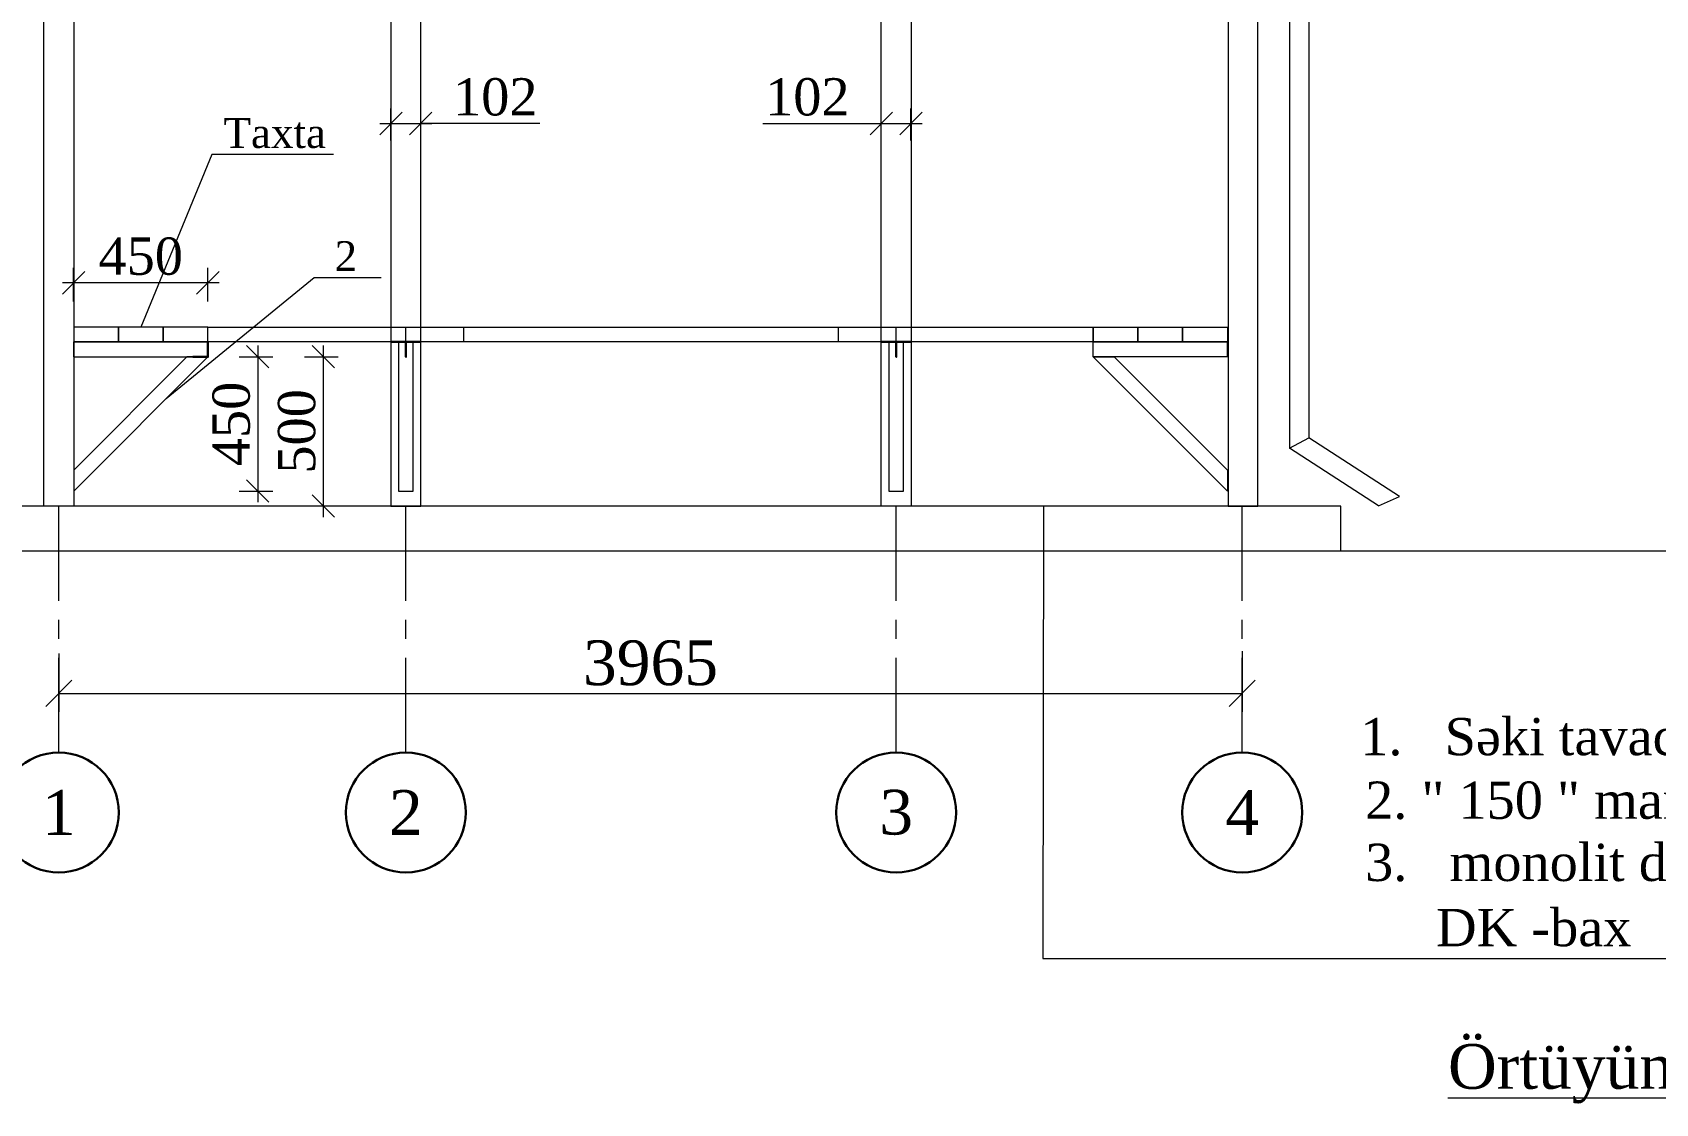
# Model space of a CAD drawing. Header units: millimetres. Extents: x 873544 to 1143527, y -837564 to -766512.
# Drawn here: x 943184 to 954070, y -781248 to -774068 of the extents above; entities that cross this region are included whole.
import ezdxf

# ---------------------------------------------------------------- set-up
doc = ezdxf.new("R2010")
doc.units = ezdxf.units.MM
doc.linetypes.add('CENTER', pattern=[50.8, 31.75, -6.35, 6.35, -6.35])
for name, color, linetype, lineweight in [('Him oxu', 7, 'CENTER', 13), ('Him oxunun dairəsi', 240, 'Continuous', 30), ('Him oxunun yazisi', 7, 'Continuous', 5), ('Qeyd xətti', 7, 'Continuous', 9), ('Talvar sutun', 1, 'Continuous', 9), ('Xarici razm.', 10, 'Continuous', 9), ('Xarici razm.-1', 7, 'Continuous', 9), ('YAZI', 7, 'Continuous', 15), ('Yazı -1', 7, 'Continuous', 15), ('Yazı-2', 7, 'Continuous', 15)]:
    doc.layers.add(name, color=color, linetype=linetype, lineweight=lineweight)
doc.styles.add('Segoe UI Light-07', font='segoeuil_0.ttf', dxfattribs={"width": 0.65})
doc.styles.add('Times New  Roman', font='times.ttf')
doc.styles.add('Times New Roman', font='times.ttf', dxfattribs={"height": 300})
doc.dimstyles.new('Aec_Arch_M', dxfattribs={"dimscale": 100, "dimtxt": 2, "dimasz": 1.75, "dimexe": 1.25, "dimexo": 0, "dimgap": 0.5, "dimtad": 1, "dimdec": 0, "dimdsep": 46, "dimtxsty": 'Segoe UI Light-07', "dimblk": 'OBLIQUE', "dimcen": 2.5, "dimclrd": 256, "dimclre": 256, "dimclrt": 256, "dimadec": 0, "dimazin": 0, "dimtfac": 1, "dimtdec": 0, "dimtmove": 0, "dimatfit": 3, "dimldrblk": 'ARCHTICK', "dimfxl": 1, "dimlwd": -1, "dimlwe": -1, "dimarcsym": 0})

# ---------------------------------------------------------------- blocks, each defined once
blk = doc.blocks.new('_Oblique')
at = {"color": 0, "linetype": 'ByBlock', "lineweight": -2}
blk.add_line((-0.5, -0.5), (0.5, 0.5), dxfattribs=at)
blk = doc.blocks.new('*D256')
at = {"layer": 'Defpoints', "color": 0, "transparency": 16777216}
for p in [(943360, -778230), (951298, -778215), (951298, -778498)]:
    blk.add_point(p, dxfattribs=at)
at = {"layer": 'Xarici razm.', "transparency": 16777216}
for p, q in [((943360, -778230), (943360, -778623)), ((951298, -778215), (951298, -778623)), ((943360, -778498), (951298, -778498))]:
    blk.add_line(p, q, dxfattribs=at)
at = {"layer": 'Xarici razm.', "transparency": 16777216, "xscale": 175, "yscale": 175, "zscale": 175, "rotation": 180}
blk.add_blockref('_Oblique', (943360, -778498), dxfattribs=at)
at = {"layer": 'Xarici razm.', "transparency": 16777216, "xscale": 175, "yscale": 175, "zscale": 175}
blk.add_blockref('_Oblique', (951298, -778498), dxfattribs=at)
at = {"layer": 'Xarici razm.', "color": 10, "transparency": 16777216, "insert": (947329, -778295), "char_height": 300, "attachment_point": 5, "style": 'Times New  Roman'}
blk.add_mtext('3965', dxfattribs=at)
blk = doc.blocks.new('_ArchTick')
at = {"color": 0, "linetype": 'ByBlock', "const_width": 0.15}
blk.add_lwpolyline([(-0.5, -0.5), (0.5, 0.5)], dxfattribs=at)
blk = doc.blocks.new('*D258')
at = {"layer": 'Defpoints', "color": 0, "transparency": 16777216}
for p in [(945788, -774678), (945588, -774791), (945788, -774791)]:
    blk.add_point(p, dxfattribs=at)
at = {"layer": 'Xarici razm.-1', "transparency": 16777216}
for p, q in [((945588, -774791), (945588, -774578)), ((945788, -774791), (945788, -774578)), ((945513, -774678), (945863, -774678)), ((946586, -774678), (945788, -774678))]:
    blk.add_line(p, q, dxfattribs=at)
at = {"layer": 'Xarici razm.-1', "transparency": 16777216, "xscale": 150, "yscale": 150, "zscale": 150, "rotation": 180}
blk.add_blockref('_Oblique', (945588, -774678), dxfattribs=at)
at = {"layer": 'Xarici razm.-1', "transparency": 16777216, "xscale": 150, "yscale": 150, "zscale": 150}
blk.add_blockref('_Oblique', (945788, -774678), dxfattribs=at)
at = {"layer": 'Xarici razm.-1', "transparency": 16777216, "insert": (946288, -774501), "char_height": 250, "attachment_point": 5, "style": 'Times New  Roman'}
blk.add_mtext('102', dxfattribs=at)
blk = doc.blocks.new('*D302')
at = {"layer": 'Defpoints', "color": 0, "transparency": 16777216}
for p in [(949076, -774678), (948877, -774791), (949076, -774791)]:
    blk.add_point(p, dxfattribs=at)
at = {"layer": 'Xarici razm.-1', "transparency": 16777216}
for p, q in [((948877, -774791), (948877, -774578)), ((949076, -774791), (949076, -774578)), ((948083, -774678), (948877, -774678)), ((948802, -774678), (949151, -774678))]:
    blk.add_line(p, q, dxfattribs=at)
at = {"layer": 'Xarici razm.-1', "transparency": 16777216, "xscale": 150, "yscale": 150, "zscale": 150, "rotation": 180}
blk.add_blockref('_Oblique', (948877, -774678), dxfattribs=at)
at = {"layer": 'Xarici razm.-1', "transparency": 16777216, "xscale": 150, "yscale": 150, "zscale": 150}
blk.add_blockref('_Oblique', (949076, -774678), dxfattribs=at)
at = {"layer": 'Xarici razm.-1', "transparency": 16777216, "insert": (948381, -774501), "char_height": 250, "attachment_point": 5, "style": 'Times New  Roman'}
blk.add_mtext('102', dxfattribs=at)
blk = doc.blocks.new('*D342')
at = {"layer": 'Defpoints', "color": 0, "transparency": 16777216}
for p in [(945009, -776242), (945009, -777242), (945134, -777242)]:
    blk.add_point(p, dxfattribs=at)
at = {"layer": 'Xarici razm.-1', "transparency": 16777216}
for p, q in [((945134, -776167), (945134, -777317)), ((945009, -776242), (945234, -776242)), ((945009, -777242), (945234, -777242))]:
    blk.add_line(p, q, dxfattribs=at)
at = {"layer": 'Xarici razm.-1', "transparency": 16777216, "xscale": 150, "yscale": 150, "zscale": 150}
for p, rotation in [((945134, -776242), 90), ((945134, -777242), 270)]:
    blk.add_blockref('_Oblique', p, dxfattribs=dict(at, rotation=rotation))
at = {"layer": 'Xarici razm.-1', "transparency": 16777216, "insert": (944957, -776742), "char_height": 250, "attachment_point": 5, "rotation": 90, "style": 'Times New  Roman'}
blk.add_mtext('500', dxfattribs=at)
blk = doc.blocks.new('*D343')
at = {"layer": 'Defpoints', "color": 0, "transparency": 16777216}
for p in [(944570, -776242), (944570, -777142), (944695, -777142)]:
    blk.add_point(p, dxfattribs=at)
at = {"layer": 'Xarici razm.-1', "transparency": 16777216}
for p, q in [((944695, -776167), (944695, -777217)), ((944570, -776242), (944795, -776242)), ((944570, -777142), (944795, -777142))]:
    blk.add_line(p, q, dxfattribs=at)
at = {"layer": 'Xarici razm.-1', "transparency": 16777216, "xscale": 150, "yscale": 150, "zscale": 150}
for p, rotation in [((944695, -776242), 90), ((944695, -777142), 270)]:
    blk.add_blockref('_Oblique', p, dxfattribs=dict(at, rotation=rotation))
at = {"layer": 'Xarici razm.-1', "transparency": 16777216, "insert": (944518, -776692), "char_height": 250, "attachment_point": 5, "rotation": 90, "style": 'Times New  Roman'}
blk.add_mtext('450', dxfattribs=at)
blk = doc.blocks.new('*D344')
at = {"layer": 'Defpoints', "color": 0, "transparency": 16777216}
for p in [(943460, -775746), (943460, -775920), (944360, -775871)]:
    blk.add_point(p, dxfattribs=at)
at = {"layer": 'Xarici razm.-1', "transparency": 16777216}
for p, q in [((943460, -775871), (943460, -775646)), ((944360, -775871), (944360, -775646)), ((944435, -775746), (943385, -775746))]:
    blk.add_line(p, q, dxfattribs=at)
at = {"layer": 'Xarici razm.-1', "transparency": 16777216, "xscale": 150, "yscale": 150, "zscale": 150, "rotation": 180}
blk.add_blockref('_Oblique', (943460, -775746), dxfattribs=at)
at = {"layer": 'Xarici razm.-1', "transparency": 16777216, "xscale": 150, "yscale": 150, "zscale": 150}
blk.add_blockref('_Oblique', (944360, -775746), dxfattribs=at)
at = {"layer": 'Xarici razm.-1', "transparency": 16777216, "insert": (943910, -775569), "char_height": 250, "attachment_point": 5, "style": 'Times New  Roman'}
blk.add_mtext('450', dxfattribs=at)

msp = doc.modelspace()

# ---------------------------------------------------------------- linework, layer by layer
at = {"linetype": 'Continuous', "lineweight": 9}
for p, q in [((951615.1, -771887.3), (951615.1, -776854.3)), ((951744.1, -771956), (951744.1, -776784.2)), ((952352.1, -777178.1), (951744.1, -776784.2)), ((952212.2, -777241.2), (951615.1, -776854.3)), ((951958.6, -777242.4), (942710.4, -777242.4)), ((951958.6, -777542.4), (951958.6, -777242.4)), ((952212.2, -777241.2), (952352.1, -777178.1)), ((939454.9, -777542.4), (954583.1, -777542.4))]:
    msp.add_line(p, q, dxfattribs=at)
for points in [[(951615.1, -776854.3), (951744.1, -776784.2)], [(949964.1, -777242.4), (949960.3, -780274.8), (958932.7, -780274.8)]]:
    msp.add_lwpolyline(points, dxfattribs=at)
at = {"layer": 'Him oxu', "ltscale": 20}
for p, q in [((943360.4, -778894.5), (943360.4, -777242.4)), ((945688.2, -778894.5), (945688.2, -777242.4)), ((948976.7, -778894.5), (948976.7, -777242.4)), ((951297.9, -778894.5), (951297.9, -777242.4))]:
    msp.add_line(p, q, dxfattribs=at)
at = {"layer": 'Him oxunun dairəsi'}
for centre in [(943360.4, -779296.7), (945688.2, -779296.7), (948976.7, -779296.7), (951297.9, -779296.7)]:
    msp.add_circle(centre, 402.2, dxfattribs=at)
at = {"layer": 'Qeyd xətti'}
for points in [[(945203, -774886.8), (944387.7, -774886.8), (943910.4, -776042.4)], [(945522.8, -775711.6), (945072.4, -775711.6), (944080, -776522.8)]]:
    msp.add_lwpolyline(points, dxfattribs=at)
at = {"layer": 'Talvar sutun', "color": 0, "lineweight": 9}
for points in [[(943260.4, -771842.4), (943460.4, -771842.4), (943460.4, -777242.4), (943260.4, -777242.4)], [(945588.2, -777242.4), (945788.1, -777242.4), (945788.1, -771842.4), (945588.2, -771842.4)], [(948876.7, -771842.4), (949076.7, -771842.4), (949076.7, -777242.4), (948876.7, -777242.4)], [(951203.4, -777242.4), (951403.4, -777242.4), (951403.4, -771842.4), (951203.4, -771842.4)], [(943460.4, -776142.4), (943760.4, -776142.4), (943760.4, -776042.4), (943460.4, -776042.4), (943460.4, -776142.4)], [(943760.4, -776142.4), (944060.4, -776142.4), (944060.4, -776042.4), (943760.4, -776042.4), (943760.4, -776142.4)], [(944060.4, -776142.4), (944360.4, -776142.4), (944360.4, -776042.4), (944060.4, -776042.4), (944060.4, -776142.4)], [(946088.1, -776142.4), (944360.4, -776142.4), (944360.4, -776042.4), (950297.9, -776042.4), (950297.9, -776142.4)], [(950597.9, -776142.4), (950297.9, -776142.4), (950297.9, -776042.4), (950597.9, -776042.4), (950597.9, -776142.4)], [(950897.9, -776142.4), (950597.9, -776142.4), (950597.9, -776042.4), (950897.9, -776042.4), (950897.9, -776142.4)], [(951197.9, -776142.4), (950897.9, -776142.4), (950897.9, -776042.4), (951197.9, -776042.4), (951197.9, -776142.4)], [(945738.2, -776142.4), (945638.2, -776142.4), (945638.2, -777142.4), (945738.2, -777142.4)], [(949026.8, -776142.4), (948926.8, -776142.4), (948926.8, -777142.4), (949026.8, -777142.4)], [(944360.4, -776242.4), (944219, -776242.4), (943460.4, -777001), (943460.4, -777142.4)], [(950297.9, -776242.4), (950439.3, -776242.4), (951197.9, -777001), (951197.9, -777142.4)]]:
    msp.add_lwpolyline(points, close=True, dxfattribs=at)
for points in [[(945688.2, -776142.4), (945688.2, -776042.4)], [(946077.2, -776142.4), (946077.2, -776042.4)], [(948589, -776142.4), (948589, -776042.4)], [(948976.8, -776142.4), (948976.8, -776042.4)], [(943460.4, -776242.4), (943460.4, -776142.4), (943460.4, -776242.4), (944360.4, -776242.4)], [(944360.4, -776242.4), (944360.4, -776142.4), (943460.4, -776142.4)], [(945588.2, -776142.4), (945588.2, -777242.4), (945788.1, -777242.4), (945788.1, -776142.4)], [(949076.7, -776142.4), (949076.7, -777242.4), (948876.7, -777242.4), (948876.7, -776142.4)], [(951197.9, -776242.4), (951197.9, -776142.4), (951197.9, -776242.4), (950297.9, -776242.4)], [(950297.9, -776242.4), (950297.9, -776142.4), (951197.9, -776142.4)]]:
    msp.add_lwpolyline(points, dxfattribs=at)
at = {"layer": 'Talvar sutun', "color": 0, "lineweight": 30}
for points in [[(945688.2, -776142.4), (945688.2, -776242.4), (945688.2, -776142.4), (945588.2, -776142.4)], [(945688.2, -776142.4), (945688.2, -776242.4), (945688.2, -776142.4), (945788.2, -776142.4)], [(948976.8, -776142.4), (948976.8, -776242.4), (948976.8, -776142.4), (948876.8, -776142.4)], [(948976.8, -776142.4), (948976.8, -776242.4), (948976.8, -776142.4), (949076.8, -776142.4)]]:
    msp.add_lwpolyline(points, dxfattribs=at)
at = {"layer": 'Xarici razm.-1', "color": 0, "lineweight": 30}
msp.add_lwpolyline([(944360.4, -776142.4), (944360.4, -776242.4), (944260.4, -776242.4)], dxfattribs=at)

# ---------------------------------------------------------------- texts
at = {"layer": 'Him oxunun yazisi', "linetype": 'Continuous', "lineweight": 15, "char_height": 300, "attachment_point": 5}
for s, insert, style in [('1', (943360.4, -779296.7), 'Times New Roman'), ('2', (945688.2, -779296.7), 'Times New  Roman'), ('3', (948976.7, -779296.7), 'Times New  Roman'), ('4', (951297.9, -779296.7), 'Times New  Roman')]:
    msp.add_mtext(s, dxfattribs=dict(at, insert=insert, style=style))
at = {"layer": 'YAZI', "linetype": 'Continuous', "char_height": 250, "attachment_point": 7, "style": 'Times New  Roman'}
for s, insert in [('1. {\\fTimes New Roman|b0|i0|c238|p18;  Səki tavacığı}                           {\\fTimes New Roman|b0|i0|c238|p18;        }- {\\fTimes New Roman|b0|i0|c238|p18;2}0 мм', (952089.1, -778995.2)), ('{\\fTimes New Roman|b0|i0|c238|p18;DK -bax}', (952597.2, -780197))]:
    msp.add_mtext(s, dxfattribs=dict(at, insert=insert))
at = {"layer": 'YAZI', "insert": (952122, -779761.4), "char_height": 250, "attachment_point": 7, "style": 'Times New  Roman'}
msp.add_mtext('{\\fTimes New Roman|b0|i0|c238|p18;2}. " 150 " markalı sement-qum məhlulu -30 мм{\\fTimes New Roman|b0|i0|c238|p18;\\P3.   monolit dəmir-beton əsas}              -100 мм', dxfattribs=at)
at = {"layer": 'Yazı -1', "linetype": 'Continuous', "lineweight": 15, "insert": (952677.8, -781247.8), "char_height": 300, "attachment_point": 7, "style": 'Times New  Roman'}
msp.add_mtext('{\\fTimes New Roman|b0|i0|c238|p18;\\L\\C5;Örtüyün planı\\fTimes New Roman|b0|i0|c204|p18;    \\fTimes New Roman|b0|i0|c238|p18;M1\\fTimes New Roman|b0|i0|c204|p18;:\\fTimes New Roman|b0|i0|c238|p18;100}', dxfattribs=at)
at = {"layer": 'Yazı-2', "char_height": 200, "attachment_point": 5, "style": 'Times New  Roman'}
for s, insert in [('Taxta', (944808.7, -774743.4)), ('2', (945285.5, -775566.8))]:
    msp.add_mtext(s, dxfattribs=dict(at, insert=insert))

# ---------------------------------------------------------------- dimensions: what is measured, and where the dimension line sits
at = {"layer": 'Xarici razm.'}
dim = msp.add_linear_dim(base=(951297.9, -778497.7), p1=(943360.4, -778229.6), p2=(951297.9, -778214.9), text='3965', dimstyle='Aec_Arch_M', override={"dimtxt": 3, "dimtxsty": 'Times New  Roman', "dimclrt": 10}, dxfattribs=at)
dim.commit()
dim.dimension.update_dxf_attribs({"geometry": '*D256', "text_midpoint": (947329.2, -778294.7)})
at = {"layer": 'Xarici razm.-1'}
for base, p1, p2, picture, middle in [((945788.1, -774678), (945588.2, -774791.4), (945788.1, -774791.4), '*D258', (946288.2, -774678)), ((949076.5, -774678), (948876.7, -774791.4), (949076.5, -774791.4), '*D302', (948380.8, -774678))]:
    dim = msp.add_linear_dim(base=base, p1=p1, p2=p2, text='102', dimstyle='Aec_Arch_M', override={"dimscale": 1, "dimtxt": 250, "dimasz": 150, "dimexe": 100, "dimgap": 50, "dimtxsty": 'Times New  Roman', "dimdle": 75, "dimtmove": 1, "dimfxl": 125, "dimfxlon": 1}, dxfattribs=at)
    dim.commit()
    dim.dimension.update_dxf_attribs({"geometry": picture, "text_midpoint": middle, "dimtype": 160})
dim = msp.add_linear_dim(base=(943460.4, -775746.2), p1=(944360.4, -775871.2), p2=(943460.4, -775920.2), text='450', dimstyle='Aec_Arch_M', override={"dimscale": 1, "dimtxt": 250, "dimasz": 150, "dimexe": 100, "dimgap": 50, "dimtxsty": 'Times New  Roman', "dimdle": 75, "dimtmove": 1, "dimfxl": 125, "dimfxlon": 1}, dxfattribs=at)
dim.commit()
dim.dimension.update_dxf_attribs({"geometry": '*D344', "text_midpoint": (943910.4, -775569)})
for base, p1, p2, text, picture, middle in [((944695, -777142.4), (944570, -776242.4), (944570, -777142.4), '450', '*D343', (944517.9, -776692.4)), ((945133.9, -777242.4), (945008.9, -776242.4), (945008.9, -777242.4), '500', '*D342', (944956.8, -776742.4))]:
    dim = msp.add_linear_dim(base=base, p1=p1, p2=p2, angle=90, text=text, dimstyle='Aec_Arch_M', override={"dimscale": 1, "dimtxt": 250, "dimasz": 150, "dimexe": 100, "dimgap": 50, "dimtxsty": 'Times New  Roman', "dimdle": 75, "dimtmove": 1, "dimfxl": 125, "dimfxlon": 1}, dxfattribs=at)
    dim.commit()
    dim.dimension.update_dxf_attribs({"geometry": picture, "text_midpoint": middle})

doc.saveas('drawing.dxf')
